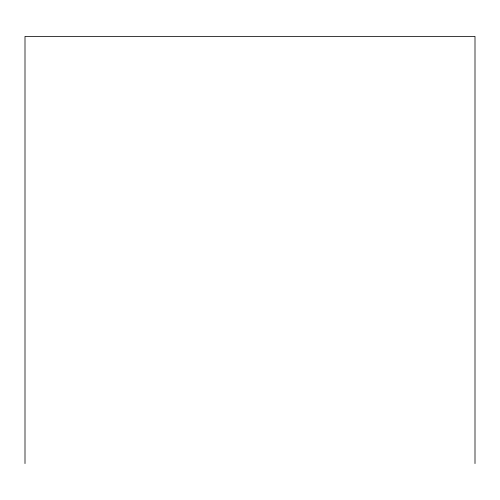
<?xml version="1.0" encoding="UTF-8"?>
<svg xmlns="http://www.w3.org/2000/svg" width="500" height="500" viewBox="0 0 500 500"><rect width="100%" height="100%" fill="white"/><g stroke="black" fill="none" stroke-linecap="round" stroke-linejoin="round"><path stroke-width="0.75" d="M475 463.587L475 36.413L25 36.413L25 463.587"/></g></svg>
